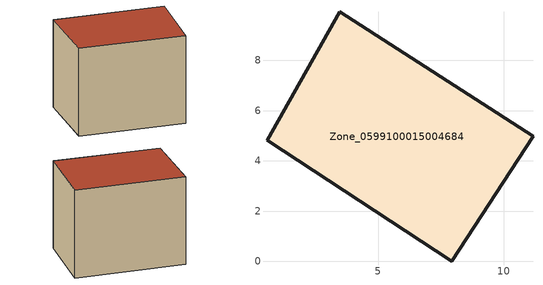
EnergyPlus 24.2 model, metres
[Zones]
Zone_0599100015004684
 floor ground (C_G): 3.46,9.94 11.17,4.97 7.93,0 0.57,4.82 z0.78
 wall outside (C_F): 3.46,9.94 0.57,4.82 7.93,0 11.17,4.97 3.46,9.94 z0.78:8.39
 roof outside (C_R): 11.17,4.97 3.46,9.94 0.57,4.82 7.93,0 z8.39
[BUILDING]
Pand.0599100015004684: North Axis=0; Terrain=City; Loads Convergence Tolerance Value=0.04; Temperature Convergence Tolerance Value=0.4; Solar Distribution=FullExterior; Maximum Number of Warmup Days=25; Minimum Number of Warmup Days=1
[Site:Location]
Rotterdam.The.Hague.AP_ZH_NLD Design_Conditions: Latitude=51.96; Longitude=4.45; Time Zone=1; Elevation=-4.5
[SITE:GROUNDTEMPERATURE:BUILDINGSURFACE]
18, 18, 18, 18, 18, 18, 18, 18, 18, 18, 18, 18
[MATERIAL] Thermal Absorptance=0.9; Solar Absorptance=0.7; Visible Absorptance=0.7
Name | Roughness | Thickness | Conductivity | Density | Specific Heat
G.TI.1965-1974 | MediumSmooth | 0.15 | 0.882353 | 540 | 1210
F.TI.1965-1974 | Rough | 0.3 | 0.697674 | 1920 | 840
R.TI.1965-1974 | MediumRough | 0.2 | 0.232558 | 1500 | 1000
[CONSTRUCTION]
C_G: G.TI.1965-1974
C_F: F.TI.1965-1974
C_R: R.TI.1965-1974
[ZONE]
Zone_0599100015004684: Type=1; Multiplier=1; Ceiling Height=Autocalculate; Volume=Autocalculate; Floor Area=autocalculate; Part of Total Floor Area=Yes
[ZONEINFILTRATION:DESIGNFLOWRATE]
Infil_Zone_0599100015004684: Zone or ZoneList or Space or SpaceList=Zone_0599100015004684; Schedule=AlwaysOn; Design Flow Rate Calculation Method=Flow/Area; Flow Rate per Floor Area=0.003; Constant Term Coefficient=1; Temperature Term Coefficient=0; Velocity Term Coefficient=0; Velocity Squared Term Coefficient=0
[HVACTEMPLATE:ZONE:IDEALLOADSAIRSYSTEM]
Zone_0599100015004684: Maximum Heating Supply Air Temperature=50; Minimum Cooling Supply Air Temperature=13; Maximum Heating Supply Air Humidity Ratio=0.0156; Minimum Cooling Supply Air Humidity Ratio=0.0077; Heating Limit=NoLimit; Cooling Limit=NoLimit; Dehumidification Control Type=ConstantSensibleHeatRatio; Cooling Sensible Heat Ratio=0.7; Dehumidification Setpoint=60; Humidification Control Type=None; Humidification Setpoint=30; Outdoor Air Method=None; Outdoor Air Flow Rate per Person=0.00944; Outdoor Air Flow Rate per Zone Floor Area=0; Outdoor Air Flow Rate per Zone=0; Demand Controlled Ventilation Type=None; Outdoor Air Economizer Type=NoEconomizer; Heat Recovery Type=None; Sensible Heat Recovery Effectiveness=0.7; Latent Heat Recovery Effectiveness=0.65
[ZONECONTROL:THERMOSTAT]
ThermostatControl_Zone_0599100015004684: Zone or ZoneList=Zone_0599100015004684; Control Type Schedule=DualSetpointControlType; Control 1=Thermostat_Zone_0599100015004684; Temperature Difference Between Cutout And Setpoint=0
[THERMOSTATSETPOINT:DUALSETPOINT]
Thermostat_Zone_0599100015004684: Heating Setpoint Temperature Schedule=HeatingSetpoint_Zone_0599100015004684; Cooling Setpoint Temperature Schedule=CoolingSetpoint_Zone_0599100015004684
[SCHEDULE:COMPACT]
HeatingSetpoint_Zone_0599100015004684: Through: 12/31, For: AllDays, Until: 24:00, 21
CoolingSetpoint_Zone_0599100015004684: Through: 12/31, For: AllDays, Until: 24:00, 24
DualSetpointControlType: Through: 12/31, For: AllDays, Until: 24:00, 4
AlwaysOn: Through: 12/31, For: AllDays, Until: 24:00, 1
